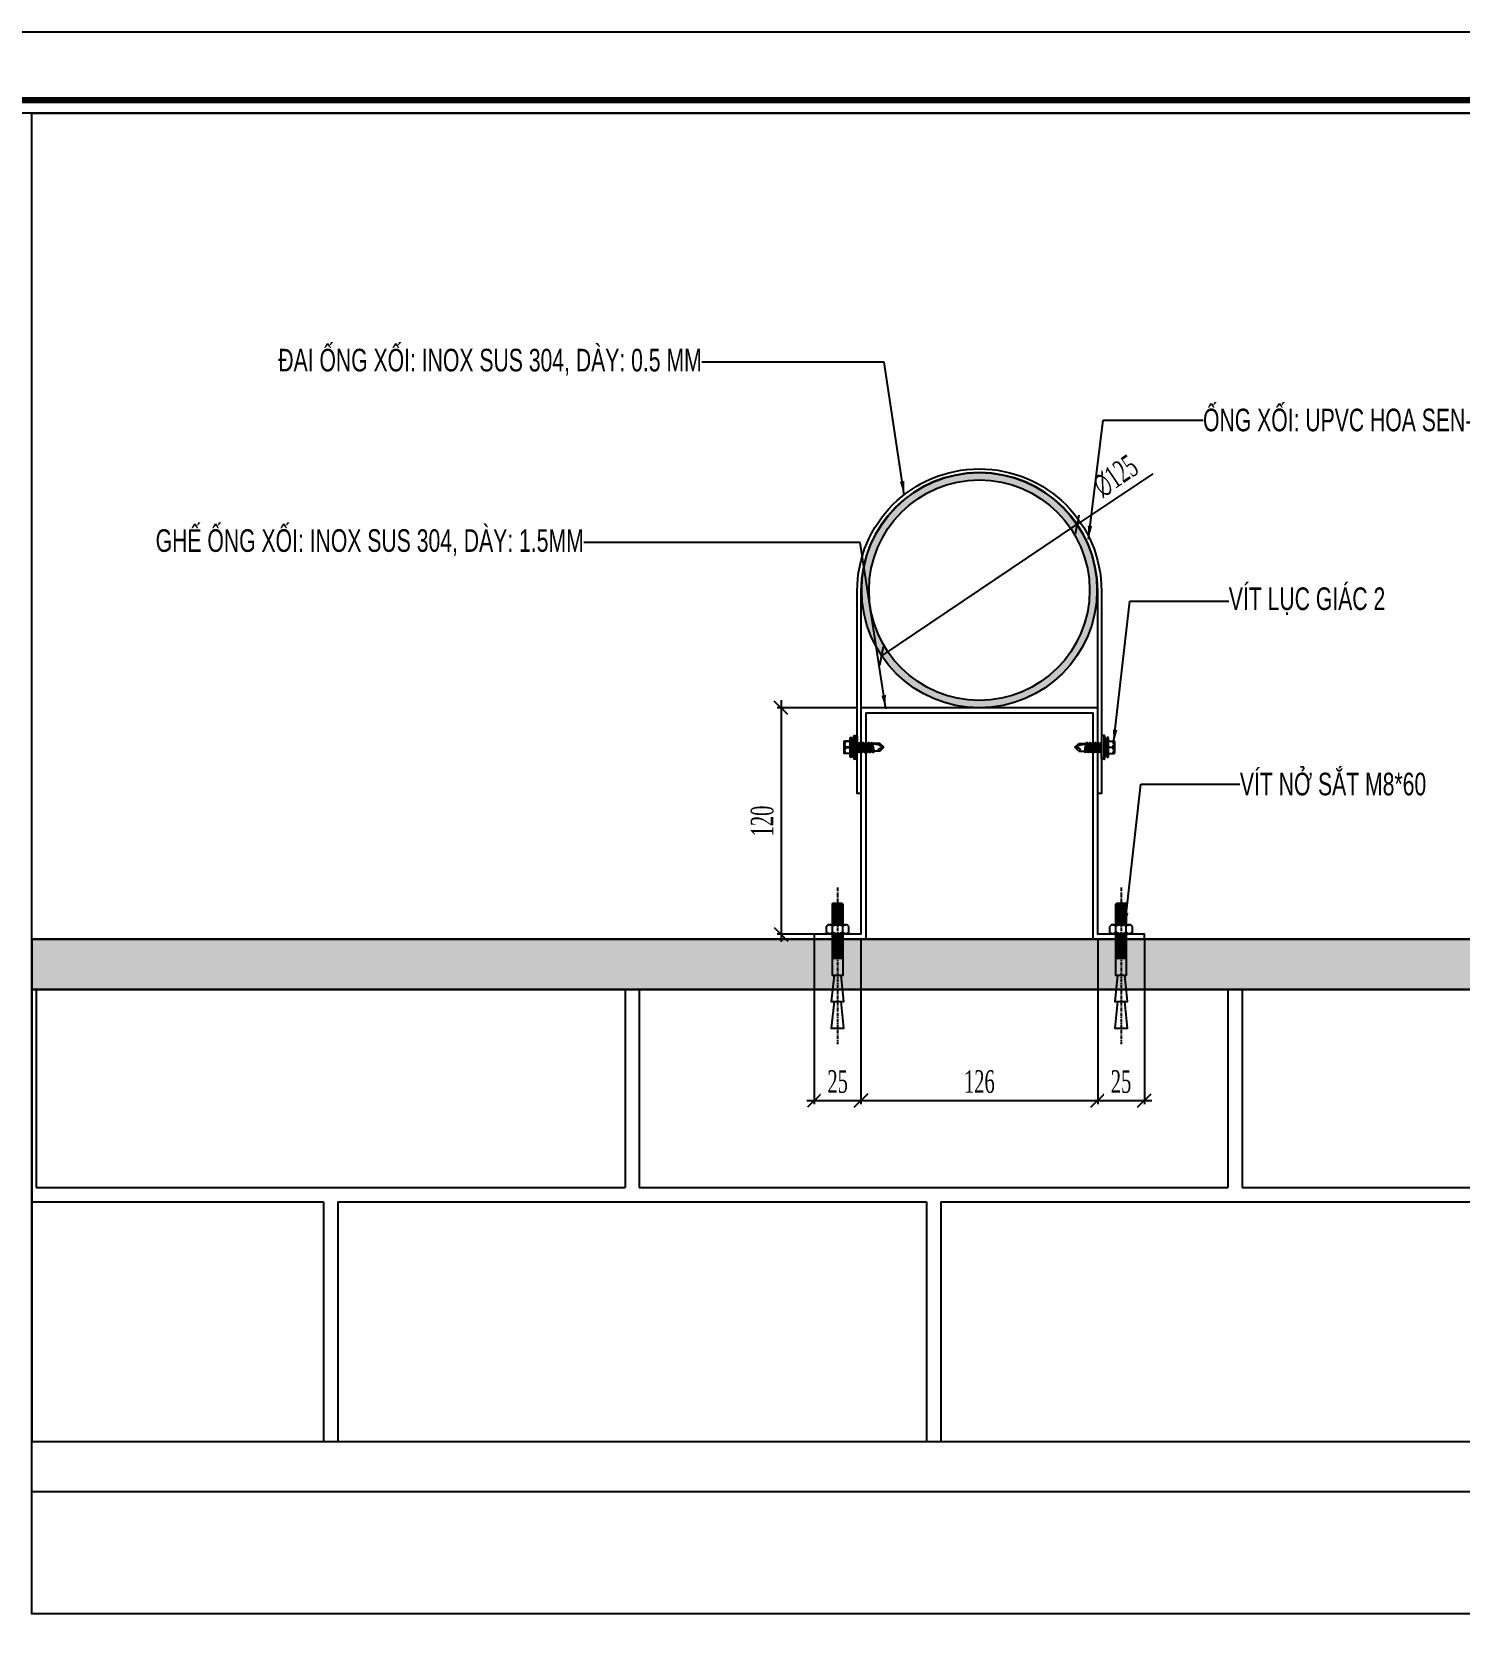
# Model space of a CAD drawing. Header units: inches. Extents: x 1359 to 46357, y -3807 to 191.
# Drawn here: x 26374.2 to 26563.7, y -900.3 to -689.3 of the extents above; entities that cross this region are included whole.
import ezdxf
from ezdxf.enums import TextEntityAlignment as Align

# ---------------------------------------------------------------- set-up
doc = ezdxf.new("R2010")
doc.units = ezdxf.units.IN
doc.header["$MEASUREMENT"] = 0
doc.linetypes.add('CENTER2', pattern=[28.575, 19.05, -3.175, 3.175, -3.175])
for name, color, linetype in [('2', 2, 'Continuous'), ('3', 3, 'Continuous'), ('7', 7, 'Continuous'), ('DIM', 8, 'Continuous'), ('flashing', 6, 'Continuous'), ('STRUCTURE', 1, 'Continuous')]:
    doc.layers.add(name, color=color, linetype=linetype)
doc.styles.add('ST1', font='vntimeh.shx', dxfattribs={"width": 0.6})
doc.styles.add('ST1H', font='vnshxh.shx', dxfattribs={"width": 0.7})
doc.styles.add('ST4', font='VHARIALN.TTF')
doc.dimstyles.new('3', dxfattribs={"dimtxt": 3.5, "dimasz": 1.8, "dimexe": 1, "dimexo": 0, "dimgap": 1, "dimtad": 1, "dimdec": 0, "dimlfac": 3, "dimzin": 0, "dimdsep": 46, "dimtxsty": 'ST1H', "dimblk": 'OBLIQUE', "dimcen": 1, "dimdle": 1, "dimclrd": 8, "dimclre": 8, "dimclrt": 3, "dimadec": 0, "dimazin": 0, "dimtfac": 1, "dimtdec": 0, "dimtix": 1, "dimtofl": 0, "dimtmove": 1, "dimatfit": 3, "dimfxl": 0.18, "dimtfill": 1, "dimtolj": 1, "dimtzin": 0, "dimlwd": -1, "dimlwe": -1, "dimarcsym": 1})
doc.dimstyles.new('4', dxfattribs={"dimtxt": 3, "dimasz": 1.8, "dimexe": 0.5, "dimexo": 0.5, "dimgap": 1, "dimtad": 1, "dimdec": 0, "dimlfac": 4, "dimzin": 0, "dimdsep": 46, "dimtxsty": 'ST1', "dimblk": 'OBLIQUE', "dimcen": 1, "dimdle": 1, "dimclrd": 8, "dimclre": 8, "dimclrt": 3, "dimadec": 0, "dimazin": 0, "dimtfac": 1, "dimtdec": 0, "dimtix": 1, "dimtmove": 0, "dimatfit": 3, "dimfxl": 0.18, "dimtfill": 1, "dimtolj": 1, "dimtzin": 0, "dimlwd": -1, "dimlwe": -1, "dimarcsym": 1})

# ---------------------------------------------------------------- blocks, each defined once
blk = doc.blocks.new('A2SBCVN-D')
at = {"layer": '2', "color": 157, "linetype": 'Continuous'}
blk.add_lwpolyline([(0, 420), (594, 420), (594, 0), (0, 0)], close=True, dxfattribs=at)
at = {"layer": '2', "color": 167, "linetype": 'Continuous', "const_width": 0.871}
blk.add_lwpolyline([(10.59, 9.07), (583.41, 9.07), (583.41, 410.93), (10.59, 410.93)], close=True, dxfattribs=at)
at = {"layer": '2', "color": 147, "linetype": 'Continuous'}
blk.add_lwpolyline([(12.33, 10.81), (581.67, 10.81), (581.67, 409.19), (12.33, 409.19)], close=True, dxfattribs=at)
at = {"layer": '3', "ltscale": 0.5, "style": 'ST4'}
for tag, p in [('TENBANVE', (551.34, 319.39)), ('STT', (569.26, 24.56))]:
    blk.add_attdef(tag, text='', height=3, dxfattribs=at).set_placement(p, align=Align.MIDDLE_CENTER)
blk = doc.blocks.new('Short_Self_drilling')
at = {"layer": 'STRUCTURE', "color": 1, "linetype": 'Continuous'}
for p, q in [((6.43, 1.74), (-6.43, 1.73)), ((5.14, 3.76), (-5.14, 3.75)), ((-2.57, 2.9), (-5.14, 2.9)), ((-3.43, 3.75), (-3.43, 6.75)), ((3, 7.19), (-3, 7.18)), ((2.57, 2.9), (-2.57, 2.9)), ((-2.14, 2.8), (-2.14, 2.9)), ((6.25, 0), (0, 0)), ((2.15, 2.8), (2.15, 2.9)), ((2.16, -0.5), (2.15, 0.01)), ((5.14, 2.9), (2.57, 2.9)), ((3.43, 3.76), (3.42, 6.76)), ((2.99, -1.17), (-2.7, -0.23)), ((2.99, -2.7), (-2.7, -1.76)), ((2.99, -4.23), (-2.7, -3.28)), ((2.99, -5.75), (-2.7, -4.81)), ((2.99, -7.28), (-2.7, -6.33)), ((-1.91, -7.99), (-2.7, -7.86)), ((-2.14, -1.38), (-2.14, -0.87)), ((-2.14, -2.91), (-2.14, -2.39)), ((-2.14, -4.43), (-2.14, -3.92)), ((-2.13, -5.96), (-2.14, -5.44)), ((-2.14, -12.33), (-2.14, -8.48)), ((-2.13, -7.49), (-2.13, -6.97)), ((3, -8.8), (-1.14, -8.12)), ((2.16, -2.03), (2.16, -1.51)), ((2.16, -3.55), (2.16, -3.04)), ((2.16, -5.08), (2.16, -4.56)), ((2.16, -6.6), (2.16, -6.09)), ((2.16, -8.13), (2.16, -7.61)), ((2.15, -12.31), (2.15, -9.14))]:
    blk.add_line(p, q, dxfattribs=at)
blk.add_lwpolyline([(6.43, 1.31), (6.43, 1.74), (2.14, 2.81), (-2.14, 2.8), (-6.43, 1.73), (-6.43, 1.3)], close=True, dxfattribs=at)
for points in [[(-6.43, 1.3, -0.088869), (-6.25, 0), (0, 0)], [(-0.13, 3.76), (-0.33, 6.23, 0.338878), (-3.14, 6.23), (-3.33, 3.75)], [(3.3, 3.76), (3.1, 6.23, 0.338878), (0.29, 6.23), (0.1, 3.76)], [(-0.08, -14.04), (-1.04, -12.24, -0.148657), (-1.4, -11.2), (-1.95, -7.72, -0.815006), (-1.21, -7.77, 0.150833), (-0.85, -8.68)], [(2.15, -12.31), (0.17, -14.24, -0.333596), (-0.17, -14.24), (-2.14, -12.33)], [(2.15, -12.31), (1.71, -11.7, 0.52242), (0.88, -11.71), (-0.17, -14.24)]]:
    blk.add_lwpolyline(points, format="xyb", dxfattribs=at)
for points in [[(2.99, -1.17), (2.16, -1.51), (-2.14, -0.85), (-2.7, -0.23), (-2.36, 0)], [(2.99, -2.7), (2.16, -3.04), (-2.14, -2.37), (-2.7, -1.76), (-2.14, -1.38), (2.16, -2.03), (2.99, -2.7)], [(2.99, -4.23), (2.16, -4.56), (-2.14, -3.9), (-2.7, -3.28), (-2.14, -2.91), (2.16, -3.55), (2.99, -4.23)], [(2.99, -5.75), (2.16, -6.09), (-2.14, -5.43), (-2.7, -4.81), (-2.14, -4.43), (2.16, -5.08), (2.99, -5.75)], [(2.99, -7.28), (2.16, -7.62), (-2.14, -6.95), (-2.7, -6.33), (-2.13, -5.96), (2.16, -6.6), (2.99, -7.28)], [(-1.82, -8.53), (-2.14, -8.48), (-2.7, -7.86), (-2.13, -7.49), (-1.83, -7.53)], [(-1.26, -7.62), (2.16, -8.13), (3, -8.8)], [(-1.18, 0), (2.16, -0.5), (2.99, -1.17)], [(3, -8.8), (2.16, -9.14), (-0.85, -8.68)]]:
    blk.add_lwpolyline(points, dxfattribs=at)
for centre, radius, start, end in [((-4.99, 3.32), 0.455, 109.79487, 250.26739), ((-3, 6.75), 0.429, 90.03113, 180.03113), ((3, 6.76), 0.429, 0.03113, 90.03113), ((5.07, 3.33), 0.435, 279.72757, 80.33469), ((9.99, 0.17), 3.74, 162.29632, 182.61031)]:
    blk.add_arc(centre, radius, start, end, dxfattribs=at)
blk = doc.blocks.new('_Oblique')
at = {"color": 0, "linetype": 'ByBlock', "lineweight": -2}
blk.add_line((-0.5, -0.5), (0.5, 0.5), dxfattribs=at)
blk = doc.blocks.new('*D389')
at = {"color": 8, "linetype": 'Continuous', "transparency": 16777216}
for p in [(26522.91, -748), (26486.94, -772.17)]:
    blk.add_line(p, (26512.85, -754.76), dxfattribs=at)
at = {"layer": 'Defpoints', "color": 0, "transparency": 16777216}
for p in [(26512.85, -754.76), (26486.94, -772.17)]:
    blk.add_point(p, dxfattribs=at)
at = {"color": 8, "transparency": 16777216, "xscale": 1.8, "yscale": 1.8, "zscale": 1.8}
for p, rotation in [((26512.85, -754.76), 213.9098192817469), ((26486.94, -772.17), 33.90981928174693)]:
    blk.add_blockref('_Oblique', p, dxfattribs=dict(at, rotation=rotation))
at = {"color": 3, "transparency": 16777216, "insert": (26517.98, -748.3), "char_height": 3, "attachment_point": 5, "rotation": 33.9098, "style": 'ST1', "bg_fill": 3, "box_fill_scale": 1.25, "bg_fill_color": 256, "bg_fill_true_color": 13158600, "bg_fill_transparency": 6454028}
blk.add_mtext('\\A1;∅125', dxfattribs=at)
blk = doc.blocks.new('*D390')
at = {"color": 8, "linetype": 'Continuous', "transparency": 16777216}
for p, q in [((26473.59, -778.07), (26473.59, -810.13)), ((26483.69, -779.07), (26473.09, -779.07)), ((26483.69, -809.13), (26473.09, -809.13))]:
    blk.add_line(p, q, dxfattribs=at)
at = {"layer": 'Defpoints', "color": 0, "transparency": 16777216}
for p in [(26484.19, -779.07), (26473.59, -809.13), (26484.19, -809.13)]:
    blk.add_point(p, dxfattribs=at)
at = {"color": 8, "transparency": 16777216, "xscale": 1.8, "yscale": 1.8, "zscale": 1.8}
for p, rotation in [((26473.59, -779.07), 90), ((26473.59, -809.13), 270)]:
    blk.add_blockref('_Oblique', p, dxfattribs=dict(at, rotation=rotation))
at = {"color": 3, "transparency": 16777216, "insert": (26471.09, -794.1), "char_height": 3, "attachment_point": 5, "rotation": 90, "style": 'ST1', "bg_fill": 3, "box_fill_scale": 1.25, "bg_fill_color": 256, "bg_fill_true_color": 13158600, "bg_fill_transparency": 13657164}
blk.add_mtext('\\A1;120', dxfattribs=at)
blk = doc.blocks.new('A$Cb70e0635')
at = {"layer": '7'}
h = blk.add_hatch(dxfattribs=at)
h.set_pattern_fill('ANSI31', color=252, scale=4.363636, angle=270, style=0)
h.set_pattern_definition([(315, (273844.77137, -332343.17117), (0.3856946079, 0.3856946079), [])])
h.paths.add_polyline_path([(20.66, 7.71), (20.66, 5.64), (31.39, 5.64), (31.39, 7.71)])
h.paths.add_polyline_path([(31.39, 3.57), (31.39, 5.64), (20.66, 5.64), (20.66, 3.57)])
h.paths.add_polyline_path([(7.46, 5.64), (7.46, 3.57), (16.48, 3.57), (16.48, 5.64)])
h.paths.add_polyline_path([(7.46, 7.71), (7.46, 5.64), (16.48, 5.64), (16.48, 7.71)])
for p, q in [((7.46, 8.04), (7.46, 3.24)), ((7.46, 7.71), (16.48, 7.71)), ((16.48, 2.02), (16.48, 9.26)), ((19.62, 10.63), (17.17, 10.63)), ((19.62, 7.9), (17.17, 7.9)), ((20.31, 2.02), (20.31, 9.26)), ((20.31, 2.02), (20.31, 9.26)), ((20.31, 2.02), (20.31, 9.26)), ((20.66, 7.71), (31.39, 7.71)), ((31.39, 8.04), (31.39, 3.24)), ((7.46, 3.57), (16.48, 3.57)), ((19.62, 3.38), (17.17, 3.38)), ((19.62, 0.65), (17.17, 0.65)), ((20.66, 3.57), (31.39, 3.57))]:
    blk.add_line(p, q, dxfattribs=at)
at = {"layer": '7', "color": 5}
blk.add_line((20.66, 5.64), (22.66, 5.64), dxfattribs=at)
at = {"layer": '7'}
for points in [[(16.48, 8.04), (7.46, 8.04), (7.13, 7.71), (7.13, 3.57), (7.46, 3.24), (16.48, 3.24)], [(20.31, 3.24), (38.74, 3.24), (38.74, 8.04), (20.66, 8.04)], [(38.74, 4.04), (50.48, 2.84), (50.48, 8.44), (38.74, 7.24)], [(50.48, 4.04), (62.21, 2.84), (62.21, 8.44), (50.48, 7.24)]]:
    blk.add_lwpolyline(points, dxfattribs=at)
blk.add_lwpolyline([(20.31, 11.28), (20.66, 11.28), (20.66, 0), (20.31, 0)], close=True, dxfattribs=at)
for centre, radius, start, end in [((18.18, 9.26), 1.7, 126.38296, 233.61704), ((20.5, 5.64), 4.03, 145.92786, 214.07214), ((18.61, 9.26), 1.7, 306.38296, 53.61704), ((16.28, 5.64), 4.03, 325.92786, 34.07214), ((18.18, 2.02), 1.7, 126.38296, 233.61704), ((18.61, 2.02), 1.7, 306.38296, 53.61704)]:
    blk.add_arc(centre, radius, start, end, dxfattribs=at)
at = {"layer": 'DIM', "color": 1, "linetype": 'CENTER2', "ltscale": 0.08}
blk.add_line((0, 5.64), (69.24, 5.64), dxfattribs=at)
blk = doc.blocks.new('*D391')
at = {"color": 8, "linetype": 'Continuous', "transparency": 16777216}
for p, q in [((26478, -809.63), (26478, -831.7)), ((26484.19, -809.63), (26484.19, -831.7)), ((26477, -831.2), (26485.19, -831.2))]:
    blk.add_line(p, q, dxfattribs=at)
at = {"layer": 'Defpoints', "color": 0, "transparency": 16777216}
for p in [(26478, -809.13), (26484.19, -809.13)]:
    blk.add_point(p, dxfattribs=at)
at = {"color": 8, "transparency": 16777216, "xscale": 1.8, "yscale": 1.8, "zscale": 1.8, "rotation": 180}
blk.add_blockref('_Oblique', (26478, -831.2), dxfattribs=at)
at = {"color": 8, "transparency": 16777216, "xscale": 1.8, "yscale": 1.8, "zscale": 1.8}
blk.add_blockref('_Oblique', (26484.19, -831.2), dxfattribs=at)
at = {"color": 3, "transparency": 16777216, "insert": (26481.1, -828.7), "char_height": 3, "attachment_point": 5, "style": 'ST1', "bg_fill": 3, "box_fill_scale": 1.25, "bg_fill_color": 256, "bg_fill_true_color": 13158600, "bg_fill_transparency": 6446288}
blk.add_mtext('\\A1;25', dxfattribs=at)
at = {"layer": 'Defpoints', "color": 0, "transparency": 16777216}
blk.add_point((26484.19, -831.2), dxfattribs=at)
blk = doc.blocks.new('*D392')
at = {"color": 8, "linetype": 'Continuous', "transparency": 16777216}
for p, q in [((26484.19, -809.63), (26484.19, -831.7)), ((26515.61, -809.63), (26515.61, -831.7)), ((26483.19, -831.2), (26516.61, -831.2))]:
    blk.add_line(p, q, dxfattribs=at)
at = {"layer": 'Defpoints', "color": 0, "transparency": 16777216}
for p in [(26484.19, -809.13), (26515.61, -809.13), (26515.61, -831.2)]:
    blk.add_point(p, dxfattribs=at)
at = {"color": 8, "transparency": 16777216, "xscale": 1.8, "yscale": 1.8, "zscale": 1.8, "rotation": 180}
blk.add_blockref('_Oblique', (26484.19, -831.2), dxfattribs=at)
at = {"color": 8, "transparency": 16777216, "xscale": 1.8, "yscale": 1.8, "zscale": 1.8}
blk.add_blockref('_Oblique', (26515.61, -831.2), dxfattribs=at)
at = {"color": 3, "transparency": 16777216, "insert": (26499.9, -828.7), "char_height": 3, "attachment_point": 5, "style": 'ST1', "bg_fill": 3, "box_fill_scale": 1.25, "bg_fill_color": 256, "bg_fill_true_color": 13158600, "bg_fill_transparency": 6446288}
blk.add_mtext('\\A1;126', dxfattribs=at)
blk = doc.blocks.new('*D393')
at = {"color": 8, "linetype": 'Continuous', "transparency": 16777216}
for p, q in [((26515.61, -809.63), (26515.61, -831.7)), ((26521.8, -809.63), (26521.8, -831.7)), ((26514.61, -831.2), (26522.8, -831.2))]:
    blk.add_line(p, q, dxfattribs=at)
at = {"layer": 'Defpoints', "color": 0, "transparency": 16777216}
for p in [(26515.61, -809.13), (26521.8, -809.13)]:
    blk.add_point(p, dxfattribs=at)
at = {"color": 8, "transparency": 16777216, "xscale": 1.8, "yscale": 1.8, "zscale": 1.8, "rotation": 180}
blk.add_blockref('_Oblique', (26515.61, -831.2), dxfattribs=at)
at = {"color": 8, "transparency": 16777216, "xscale": 1.8, "yscale": 1.8, "zscale": 1.8}
blk.add_blockref('_Oblique', (26521.8, -831.2), dxfattribs=at)
at = {"color": 3, "transparency": 16777216, "insert": (26518.7, -828.7), "char_height": 3, "attachment_point": 5, "style": 'ST1', "bg_fill": 3, "box_fill_scale": 1.25, "bg_fill_color": 256, "bg_fill_true_color": 13158600, "bg_fill_transparency": 13590396}
blk.add_mtext('\\A1;25', dxfattribs=at)
at = {"layer": 'Defpoints', "color": 0, "transparency": 16777216}
blk.add_point((26521.8, -831.2), dxfattribs=at)
blk = doc.blocks.new('*D394')
at = {"color": 8, "linetype": 'Continuous', "transparency": 16777216}
for p, q in [((26473.59, -778.07), (26473.59, -810.13)), ((26483.69, -779.07), (26473.09, -779.07)), ((26483.69, -809.13), (26473.09, -809.13))]:
    blk.add_line(p, q, dxfattribs=at)
at = {"layer": 'Defpoints', "color": 0, "transparency": 16777216}
for p in [(26484.19, -779.07), (26473.59, -809.13), (26484.19, -809.13)]:
    blk.add_point(p, dxfattribs=at)
at = {"color": 8, "transparency": 16777216, "xscale": 1.8, "yscale": 1.8, "zscale": 1.8}
for p, rotation in [((26473.59, -779.07), 90), ((26473.59, -809.13), 270)]:
    blk.add_blockref('_Oblique', p, dxfattribs=dict(at, rotation=rotation))
at = {"color": 3, "transparency": 16777216, "insert": (26471.09, -794.1), "char_height": 3, "attachment_point": 5, "rotation": 90, "style": 'ST1', "bg_fill": 3, "box_fill_scale": 1.25, "bg_fill_color": 256, "bg_fill_true_color": 13158600, "bg_fill_transparency": 13956300}
blk.add_mtext('\\A1;120', dxfattribs=at)

msp = doc.modelspace()

# ---------------------------------------------------------------- hatches: boundary and pattern name
h = msp.add_hatch()
h.set_pattern_fill('AR-SAND', color=8, scale=2, angle=90, style=0)
h.set_pattern_definition([(232.5, (-26791.8927, 301956.843), (-3.853647538, 0.125986716), [0, -3.04, 0, -3.4, 0, -3.25]), (262.5, (-26791.8927, 301956.843), (-5.64429213, -3.53955341), [0, -1.64, 0, -2.74, 0, -1.05]), (302.5, (-26791.8927, 301959.303), (-0.011318107, -6.228283724), [0, -1, 0, -3.6, 0, -4.7]), (312.5, (-26791.8927, 301959.303), (-1.75535113, -6.01225321), [0, -0.5, 0, -2.36, 0, -2.7])])
h.paths.add_polyline_path([(26628.5121, -816.4628), (26628.5121, -809.7961), (26374.1676, -809.7961), (26374.1676, -816.4628)])
h = msp.add_hatch()
h.set_pattern_fill('AR-B816C', color=8, scale=5, style=0)
h.set_pattern_definition([(0, (-274145.27, -36562.79), (40, -40), [78.125, -1.875]), (0, (-274185.27, -36564.664), (40, -40), [78.125, -1.875]), (270, (-274145.27, -36562.79), (-40, -40), [-41.875, 38.125]), (270, (-274147.147, -36562.79), (-40, -40), [-41.875, 38.125])])
h.paths.add_polyline_path([(26374.1676, -816.4628), (26374.1676, -876.4628), (26628.5121, -876.4628), (26628.5121, -816.4628)])
at = {"layer": 'flashing'}
h = msp.add_hatch(color=0, dxfattribs=at)
h.paths.add_polyline_path([(26484.2886, -763.4642, 1), (26515.5062, -763.4642, 1)])
h.paths.add_polyline_path([(26514.5306, -763.4642, -1), (26485.2642, -763.4642, -1)], flags=16)

# ---------------------------------------------------------------- linework, layer by layer
at = {"color": 8}
for points in [[(26374.1676, -809.7962), (26374.1676, -816.4628), (26628.5121, -816.4628), (26628.5121, -809.7961)], [(26628.5121, -809.7962), (26628.5121, -883.1295), (26374.1676, -883.1295), (26374.1676, -809.7962)], [(26374.1676, -816.4628), (26374.1676, -876.4628), (26628.5121, -876.4628), (26628.5121, -816.4628)]]:
    msp.add_lwpolyline(points, close=True, dxfattribs=at)
at = {"layer": '2', "color": 1}
msp.add_lwpolyline([(26477.997, -809.7962), (26484.863, -809.7962), (26484.863, -779.7426), (26514.9359, -779.7426), (26514.9359, -809.7962), (26521.8019, -809.7962), (26521.8019, -809.1265), (26515.6055, -809.1265), (26515.6055, -779.0729), (26484.1934, -779.0729), (26484.1934, -809.1265), (26477.997, -809.1265)], close=True, dxfattribs=at)
at = {"layer": '7', "color": 8}
msp.add_lwpolyline([(26628.5121, -809.7961), (26628.5121, -883.1295), (26374.1676, -883.1295), (26374.1676, -809.7962)], close=True, dxfattribs=at)
at = {"layer": 'flashing'}
msp.add_lwpolyline([(26516.1042, -763.5635), (26516.1042, -789.9379), (26516.1042, -789.9379), (26516.1042, -790.4366), (26515.6055, -790.4366), (26515.6055, -763.5635, 1), (26484.1893, -763.5635), (26484.1897, -790.4366), (26483.691, -790.4366), (26483.691, -789.9379), (26483.691, -789.9379), (26483.6906, -763.5635, -1)], format="xyb", close=True, dxfattribs=at)
for radius in [15.6088, 14.6332]:
    msp.add_circle((26499.8974, -763.4642), radius, dxfattribs=at)

# ---------------------------------------------------------------- block references
at = {"color": 1, "yscale": 0.2439299829238735, "zscale": 0.2439299830604177}
for p, xscale, rotation in [((26483.6947, -784.3169), -0.2439299831129721, 90.03112737979109), ((26516.1042, -784.3169), 0.2439299831129721, 269.968872620209)]:
    msp.add_blockref('Short_Self_drilling', p, dxfattribs=dict(at, xscale=xscale, rotation=rotation))
at = {"color": 9, "xscale": 0.2999999998137355, "yscale": 0.3000000000465661, "zscale": 0.2999999999999999, "rotation": 270}
msp.add_blockref('A$Cb70e0635', (26517.0117, -802.929), dxfattribs=at)
at = {"layer": '2'}
msp.add_blockref('A2SBCVN-D', (26107.492, -1109.3405), dxfattribs=at)

# ---------------------------------------------------------------- next in the draw order: texts
at = {"layer": '3', "char_height": 3, "style": 'ST1H', "bg_fill": 2}
for s, insert, attachment_point in [('\\A1;§AI èNG XèI: inox sus 304, dµy: 0.5 mm', (26463.0562, -733.2), 6), ('\\A1;èng xèi: Upvc HOA SEN-d125 c1', (26529.5806, -740.8878), 4), ('\\A1;GHÕ èNG XèI: inox sus 304, DµY: 1.5MM', (26447.4047, -757.1515), 6), ('\\A1;VÝT LôC GI¸C 2 ', (26533.0033, -764.924), 4), ('\\A1;VÝT në s¾t m8*60', (26534.4721, -789.2112), 4)]:
    msp.add_mtext(s, dxfattribs=dict(at, insert=insert, attachment_point=attachment_point))

# ---------------------------------------------------------------- next in the draw order: dimensions: what is measured, and where the dimension line sits
at = {"color": 8}
dim = msp.add_diameter_dim_2p(p1=(26486.9434, -772.1721), p2=(26512.8514, -754.7562), dimstyle='4', dxfattribs=at)
dim.commit()
dim.dimension.update_dxf_attribs({"geometry": '*D389', "text_midpoint": (26517.9774, -748.298)})

# ---------------------------------------------------------------- next in the draw order: leaders
at = {"color": 9}
for points in [[(26489.9182, -750.7934), (26487.2479, -733.2), (26463.0562, -733.2)], [(26514.3609, -756.6956), (26516.3166, -740.8878), (26529.5806, -740.8878)], [(26487.4756, -779.2018), (26484.0659, -757.1515), (26447.4047, -757.1515)], [(26517.7137, -783.7898), (26519.8764, -764.924), (26533.0033, -764.924)]]:
    msp.add_leader(points, dimstyle='3', override={"dimgap": 1, "dimtad": 0}, dxfattribs=at)

# ---------------------------------------------------------------- next in the draw order: dimensions: what is measured, and where the dimension line sits
at = {"color": 8}
dim = msp.add_linear_dim(base=(26473.5904, -809.1265), p1=(26484.1934, -779.0729), p2=(26484.1934, -809.1265), angle=90, dimstyle='4', dxfattribs=at)
dim.commit()
dim.dimension.update_dxf_attribs({"geometry": '*D390', "text_midpoint": (26471.0904, -794.0997)})

# ---------------------------------------------------------------- next in the draw order: block references
at = {"color": 9, "xscale": 0.2999999998137355, "yscale": 0.3000000000465661, "zscale": 0.2999999999999999, "rotation": 270}
msp.add_blockref('A$Cb70e0635', (26479.4032, -802.929), dxfattribs=at)

# ---------------------------------------------------------------- next in the draw order: dimensions: what is measured, and where the dimension line sits
at = {"color": 8}
dim = msp.add_linear_dim(base=(26484.1934, -831.198), p1=(26477.997, -809.1265), p2=(26484.1934, -809.1265), dimstyle='4', dxfattribs=at)
dim.commit()
dim.dimension.update_dxf_attribs({"geometry": '*D391', "text_midpoint": (26481.0952, -828.698)})

# ---------------------------------------------------------------- next in the draw order: dimensions: what is measured, and where the dimension line sits
dim = msp.add_linear_dim(base=(26515.6055, -831.198), p1=(26484.1934, -809.1265), p2=(26515.6055, -809.1265), dimstyle='4', dxfattribs=at)
dim.commit()
dim.dimension.update_dxf_attribs({"geometry": '*D392', "text_midpoint": (26499.8994, -828.698)})

# ---------------------------------------------------------------- next in the draw order: dimensions: what is measured, and where the dimension line sits
dim = msp.add_linear_dim(base=(26473.5904, -809.1265), p1=(26484.1934, -779.0729), p2=(26484.1934, -809.1265), angle=90, dimstyle='4', dxfattribs=at)
dim.commit()
dim.dimension.update_dxf_attribs({"geometry": '*D394', "text_midpoint": (26471.0904, -794.0997)})
dim = msp.add_linear_dim(base=(26521.8019, -831.198), p1=(26515.6055, -809.1265), p2=(26521.8019, -809.1265), dimstyle='4', dxfattribs=at)
dim.commit()
dim.dimension.update_dxf_attribs({"geometry": '*D393', "text_midpoint": (26518.7037, -828.698)})

# ---------------------------------------------------------------- next in the draw order: linework, layer by layer
msp.add_lwpolyline([(26374.1676, -700.1506), (26628.5121, -700.1506), (26628.5121, -899.3405), (26374.1676, -899.3405)], close=True, dxfattribs=at)

# ---------------------------------------------------------------- next in the draw order: leaders
at = {"color": 9}
msp.add_leader([(26519.1825, -808.0769), (26521.3453, -789.2112), (26534.4721, -789.2112)], dimstyle='3', override={"dimgap": 1, "dimtad": 0}, dxfattribs=at)

doc.saveas('drawing.dxf')
